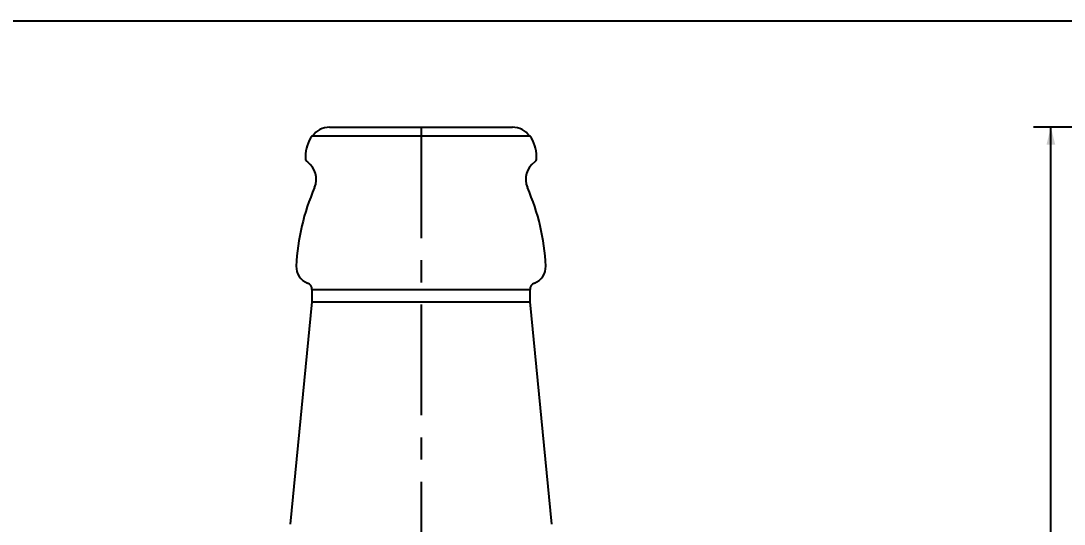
# Model space of a CAD drawing. Header units: millimetres. Extents: x 10 to 412, y 8 to 584.
# Drawn here: x 141.6 to 261.2, y 526.3 to 584 of the extents above; entities that cross this region are included whole.
import ezdxf

# ---------------------------------------------------------------- set-up
doc = ezdxf.new("R2010")
doc.units = ezdxf.units.MM
doc.linetypes.add('CENTERX2', pattern=[20.32, 12.7, -2.54, 2.54, -2.54])
doc.layers.add('CENTERLINE', color=4, linetype='CENTERX2')
doc.layers.add('DIMENSIONS', color=2, linetype='Continuous')
doc.layers.add('OUTLINE', color=7, linetype='Continuous', lineweight=25)
doc.styles.add('SLDTEXTSTYLE0', font='TXT', dxfattribs={"width": 0.75})
doc.dimstyles.new('SLDDIMSTYLE4', dxfattribs={"dimtxt": 3.5, "dimasz": 2, "dimexe": 0, "dimexo": 0.0625, "dimgap": 0.875, "dimtad": 1, "dimrnd": 1e-09, "dimzin": 12, "dimdsep": 46, "dimtxsty": 'SLDTEXTSTYLE0', "dimsah": 1, "dimcen": 0.09, "dimadec": 0, "dimazin": 3, "dimtol": 1, "dimtp": 1.5, "dimtm": 1.5, "dimtfac": 1, "dimtofl": 0, "dimtmove": 0, "dimatfit": 3, "dimfxl": 0, "dimfrac": 2, "dimtolj": 1, "dimarcsym": 0})

# ---------------------------------------------------------------- blocks, each defined once
blk = doc.blocks.new('_D_4')
at = {"layer": 'DIMENSIONS'}
for p, q in [((316.21, 571.81), (257.7, 571.81)), ((259.7, 324.81), (259.7, 571.81)), ((297.72, 324.81), (257.7, 324.81))]:
    blk.add_line(p, q, dxfattribs=at)
for points in [[(259.7, 571.81), (259.2, 569.81), (260.2, 569.81)], [(259.7, 324.81), (260.2, 326.81), (259.2, 326.81)]]:
    blk.add_solid(points, dxfattribs=at)
at = {"layer": 'DIMENSIONS', "attachment_point": 1, "rotation": 90, "style": 'SLDTEXTSTYLE0'}
for s, insert, char_height in [('±1,50', (256.2, 448.68), 2.5), ('247', (255.19, 439.63), 3.5)]:
    blk.add_mtext(s, dxfattribs=dict(at, insert=insert, char_height=char_height))

msp = doc.modelspace()

# ---------------------------------------------------------------- linework, layer by layer
at = {"layer": 'CENTERLINE'}
msp.add_line((187.46781, 571.80517), (187.46781, 323.59013), dxfattribs=at)
at = {"layer": 'OUTLINE'}
for p, q in [((10, 584), (412, 584)), ((174.98092, 570.80517), (199.95471, 570.80517)), ((176.98037, 571.80517), (197.95525, 571.80517)), ((174.21781, 568.45517), (174.21781, 568.23348)), ((200.71781, 568.23348), (200.71781, 568.45517)), ((174.96781, 553.18983), (174.96781, 551.80517)), ((174.96781, 553.18983), (199.96781, 553.18983)), ((199.96781, 551.80517), (199.96781, 553.18983)), ((174.96781, 551.80517), (172.46781, 526.30517)), ((174.96781, 551.80517), (199.96781, 551.80517)), ((202.46781, 526.30517), (199.96781, 551.80517))]:
    msp.add_line(p, q, dxfattribs=at)
for centre, radius, start, end in [((178.21781, 568.45517), 4, 144.0201994, 180), ((176.98037, 569.40517), 2.4, 90, 144.3146653), ((197.95525, 569.40517), 2.4, 35.6853347, 90), ((196.71781, 568.45517), 4, 0, 35.9798006), ((174.71781, 568.23348), 0.5, 180, 235.3218804), ((173.06781, 565.84863), 2.4, 336.2446553, 55.3218804), ((201.86781, 565.84863), 2.4, 124.6781196, 203.7553447), ((200.21781, 568.23348), 0.5, 304.6781196, 0), ((198.14632, 554.81103), 25, 156.2446553, 177.5227149), ((176.78931, 554.81103), 25, 2.4772851, 23.7553447), ((175.16781, 555.80517), 2, 177.5227149, 249.0751676), ((199.76781, 555.80517), 2, 290.9248324, 2.4772851), ((174.16781, 553.18983), 0.8, 0, 69.0751676), ((200.76781, 553.18983), 0.8, 110.9248324, 180)]:
    msp.add_arc(centre, radius, start, end, dxfattribs=at)

# ---------------------------------------------------------------- dimensions: what is measured, and where the dimension line sits
at = {"layer": 'DIMENSIONS'}
dim = msp.add_linear_dim(base=(259.70013, 571.80517), p1=(298.72494, 324.80517), p2=(317.21269, 571.80517), angle=90, dimstyle='SLDDIMSTYLE4', dxfattribs=at)
dim.commit()
dim.dimension.update_dxf_attribs({"geometry": '_D_4', "text_midpoint": (259.70013, 448.30517), "dimtype": 160})

doc.saveas('drawing.dxf')
